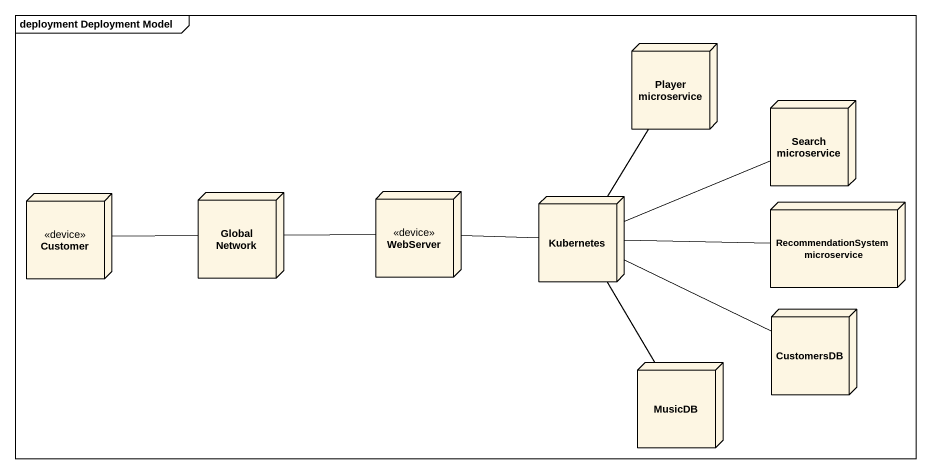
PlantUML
@startuml
mainframe deployment Deployment Model
node "Player microservice" as Player_microservice
node "Search microservice" as Search_microservice
node Customer <<device>>
node "Global Network" as Global_Network
node WebServer <<device>>
node Kubernetes
node "RecommendationSystem microservice" as RecommendationSystem
node CustomersDB
node MusicDB
Player_microservice -- Kubernetes
Customer -right- Global_Network
Global_Network -right- WebServer
WebServer -right- Kubernetes
Kubernetes -right- Search_microservice
Kubernetes -right- RecommendationSystem
Kubernetes -right- CustomersDB
Kubernetes -- MusicDB
@enduml
